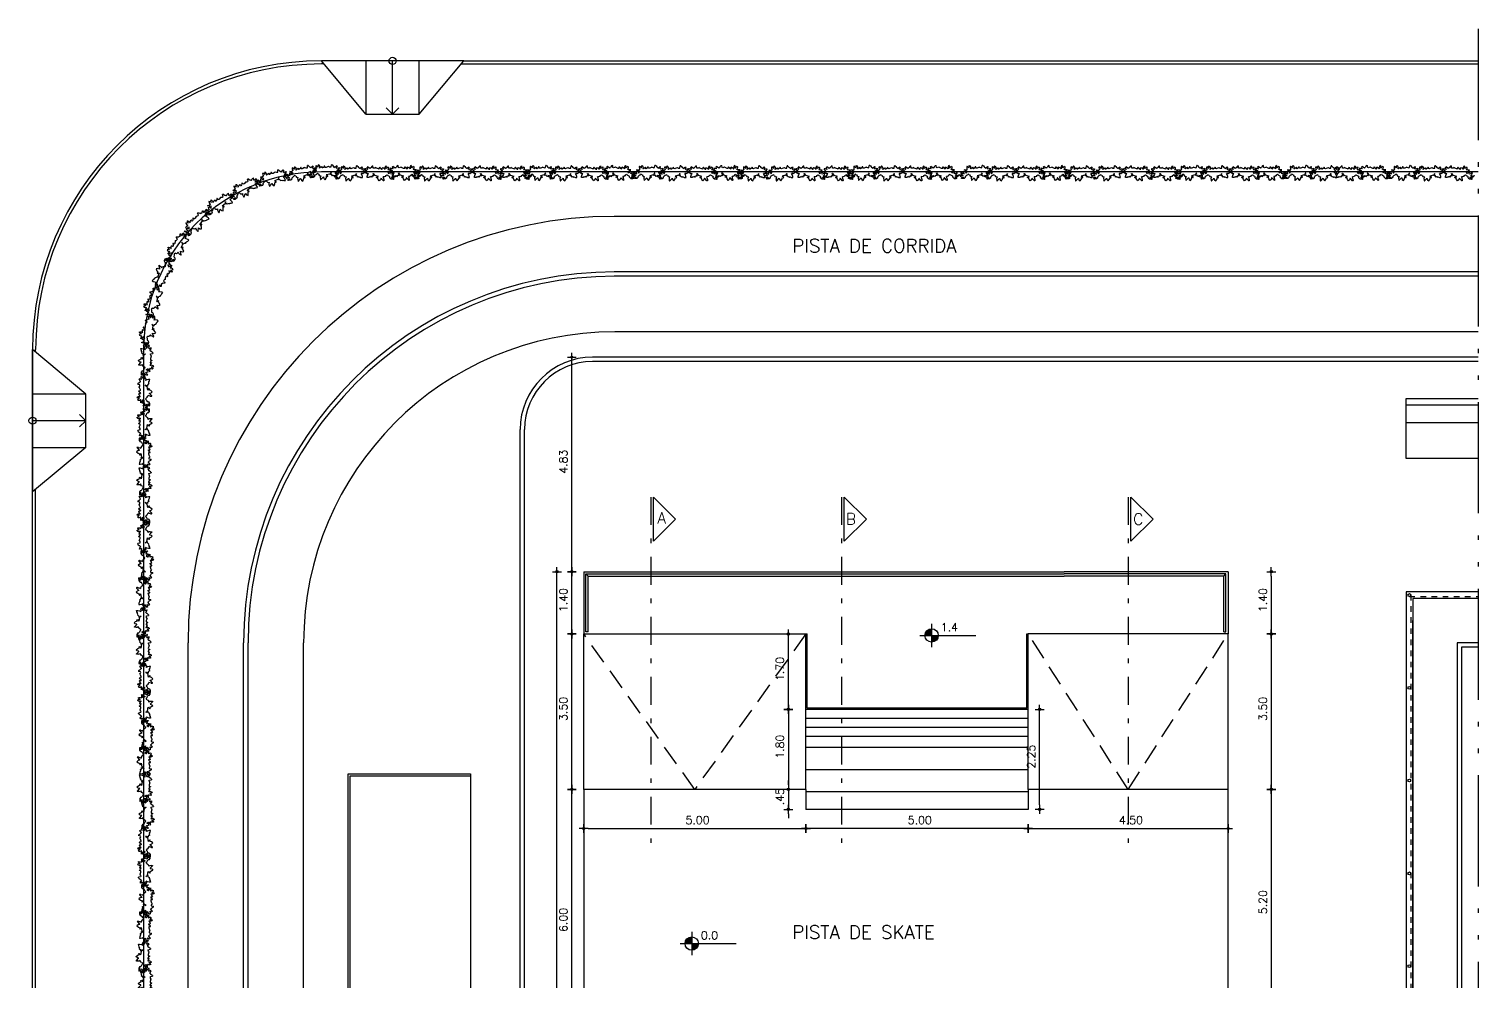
# Model space of a CAD drawing. Header units: millimetres. Extents: x 482 to 600, y -218 to -108.
# Drawn here: x 482.44 to 515.04, y -192.15 to -170.72 of the extents above; entities that cross this region are included whole.
import ezdxf

# ---------------------------------------------------------------- set-up
doc = ezdxf.new("R2010")
doc.units = ezdxf.units.MM
doc.header["$LTSCALE"] = 2.5
for name, pattern in [('ARQ-MEPJ_BAS-PJ1-GERAL-R06$0$TT4', [0.1, 0.05, -0.05]), ('DASHDOT2', [0.5, 0.25, -0.125, 0, -0.125]), ('HIDDEN', [0.375, 0.25, -0.125]), ('TPP2', [1.6, 1, -0.2, 0, -0.2, 0, -0.2])]:
    doc.linetypes.add(name, pattern=pattern)
for name, color, linetype in [('ARQ-CTA', 1, 'Continuous'), ('ARQ-MEPJ_BAS-PJ1-GERAL-R06$0$ARQ-ALA', 9, 'Continuous'), ('ARQ-MEPJ_BAS-PJ1-GERAL-R06$0$ARQ-ALV-VIS', 153, 'Continuous'), ('ARQ-MEPJ_BAS-PJ1-GERAL-R06$0$ARQ-COP', 9, 'Continuous'), ('ARQ-MEPJ_BAS-PJ1-GERAL-R06$0$ARQ-FUT-SOC', 8, 'Continuous'), ('ARQ-MEPJ_BAS-PJ1-GERAL-R06$0$ARQ-LIM', 2, 'Continuous'), ('ARQ-MEPJ_BAS-PJ1-GERAL-R06$0$ARQ-VEG', 104, 'Continuous'), ('ARQ-MEPJ_BAS-PJ1-GERAL-R06$0$ARQ-VIA', 9, 'Continuous'), ('ARQ-MEPJ_BAS-PJ1-GERAL-R07$0$ARQ-SALTO', 9, 'Continuous'), ('ARQ-TXT', 2, 'Continuous'), ('ARQ-TXT_100', 2, 'Continuous'), ('COTAS', 1, 'Continuous'), ('INDCORTE', 4, 'Continuous'), ('INDICAÇÃO', 1, 'Continuous'), ('MEIO-FIO', 9, 'Continuous'), ('NP', 9, 'Continuous'), ('TEXTO', 2, 'Continuous'), ('VISTA', 1, 'Continuous')]:
    doc.layers.add(name, color=color, linetype=linetype)
doc.styles.add('50-250', font='SIMPLEX.shx', dxfattribs={"height": 0.3})
doc.styles.add('COTA100', font='ROMANS.SHX')
doc.styles.add('ROMANS', font='romans', dxfattribs={"oblique": 15})
doc.dimstyles.new('COTA100$0', dxfattribs={"dimtxt": 0.18, "dimasz": 0.1, "dimexe": 0.05, "dimexo": 0.95, "dimgap": 0.1, "dimtad": 1, "dimzin": 4, "dimdsep": 46, "dimtxsty": 'COTA100', "dimblk": 'USERTICK', "dimblk1": 'USERTICK', "dimblk2": 'USERTICK', "dimsah": 1, "dimcen": -0.1, "dimdle": 0.05, "dimse1": 1, "dimse2": 1, "dimclrt": 2, "dimadec": 0, "dimazin": 0, "dimtfac": 1, "dimtdec": 4, "dimtix": 1, "dimtmove": 2, "dimatfit": 3, "dimldrblk": 'USERTICK', "dimfxl": 1, "dimtvp": 0.625, "dimtolj": 1, "dimtzin": 4, "dimarcsym": 0})

# ---------------------------------------------------------------- blocks, each defined once
blk = doc.blocks.new('A$C2B6315B6')
at = {"layer": 'INDICAÇÃO', "color": 1, "linetype": 'HIDDEN', "ltscale": 0.75}
for p, q in [((4.9, 12.25), (1.4, 14.5)), ((12.75, 14.5), (11.8, 12.535)), ((14.25, 14.5), (15.2, 12.535)), ((22.1, 12.25), (25.1, 14.5)), ((13.5, 13.63), (11.8, 12.535)), ((13.5, 13.63), (15.2, 12.535)), ((4.9, 12.25), (1.4, 10)), ((22.1, 12.25), (25.1, 10)), ((22.7, 8.25), (26.2, 10)), ((22.7, 8.25), (26.2, 6.5)), ((12.55, 7.4), (10.9, 6.9)), ((15.05, 7.4), (16.7, 6.9)), ((12.55, 6.4), (10.9, 6.9)), ((15.05, 6.4), (16.7, 6.9)), ((12.55, 6.4), (10.9, 5.8)), ((15.05, 6.4), (16.7, 5.8)), ((12.55, 5.2), (10.9, 5.8)), ((15.05, 5.2), (16.7, 5.8)), ((1.4, 5), (4.9, 2.5)), ((12.55, 4.7), (10.9, 2.6)), ((15.05, 4.7), (16.7, 2.6)), ((22.7, 1.75), (26.2, 3.5)), ((4.9, 2.5), (1.4, 0)), ((10.9, 2.6), (12.55, 0.5)), ((16.7, 2.6), (15.05, 0.5)), ((22.7, 1.75), (26.2, 0))]:
    blk.add_line(p, q, dxfattribs=at)
at = {"layer": 'INDICAÇÃO', "color": 1, "ltscale": 5}
for p, q in [((10.1, 14.5), (12.75, 14.5)), ((16.9, 14.5), (14.25, 14.5)), ((13.5, 13.63), (13.5, 10.57)), ((24.1, 12.75), (25.1, 12.75)), ((24.1, 12.75), (24.1, 11.75)), ((24.1, 11.75), (25.1, 11.75)), ((3.95, 5), (3.95, 10)), ((4.45, 5), (4.45, 10)), ((4.95, 5), (4.95, 10)), ((22.7, 10), (25.1, 10)), ((12.55, 7.4), (15.05, 7.4)), ((12.55, 7.4), (12.55, 6.4)), ((15.05, 7.4), (15.05, 6.4)), ((10.9, 6.4), (12.55, 6.4)), ((15.05, 6.4), (16.7, 6.4)), ((23.2, 6.5), (23.95, 6.5)), ((23.2, 3.5), (23.2, 6.5)), ((23.7, 3.5), (23.7, 6.5)), ((23.2, 3.5), (23.95, 3.5))]:
    blk.add_line(p, q, dxfattribs=at)
at = {"layer": 'VISTA', "color": 7, "ltscale": 5}
for p, q in [((0, 14.5), (0, 10.81)), ((0, 14.5), (1.4, 14.5)), ((1.4, 14.5), (1.4, 10)), ((14.25, 14.5), (12.75, 14.5)), ((12.75, 14.5), (13.5, 13.63)), ((13.5, 13.63), (14.25, 14.5)), ((27.6, 14.5), (25.1, 14.5)), ((25.1, 14.5), (25.1, 10)), ((27.6, 14.5), (27.6, 0)), ((0, 3.4), (0, 10.81)), ((3.1, 10), (1.4, 10)), ((3.1, 10), (3.1, 5)), ((25.1, 10), (26.2, 10)), ((26.2, 6.5), (26.2, 10)), ((24.35, 6.5), (26.2, 6.5)), ((24.35, 3.5), (24.35, 6.5)), ((1.4, 0), (1.4, 5)), ((3.1, 5), (1.4, 5)), ((10.9, 5.2), (10.9, 4.7)), ((10.9, 5.2), (16.7, 5.2)), ((16.7, 5.2), (16.7, 4.7)), ((10.9, 4.7), (16.7, 4.7)), ((0, 0), (0, 3.4)), ((24.35, 3.5), (26.2, 3.5)), ((26.2, 3.5), (26.2, 0)), ((10.9, 0.5), (16.7, 0.5)), ((10.9, 0.5), (10.9, 0)), ((16.7, 0.5), (16.7, 0)), ((0, 0), (1.4, 0)), ((26.2, 0), (27.6, 0)), ((10.9, 0), (16.7, 0))]:
    blk.add_line(p, q, dxfattribs=at)
at = {"layer": 'VISTA', "color": 2, "ltscale": 5}
for p, q in [((1.35, 14.45), (0.05, 14.45)), ((0.05, 14.45), (0.05, 10.81)), ((0.1, 14.4), (0.05, 14.45)), ((1.35, 14.4), (0.1, 14.4)), ((0.1, 14.4), (0.1, 10.81)), ((1.35, 14.4), (1.35, 14.45)), ((4.9, 14.5), (1.4, 14.5)), ((25.1, 14.5), (22.1, 14.5)), ((27.55, 14.45), (25.15, 14.45)), ((25.15, 14.4), (25.15, 14.45)), ((27.5, 14.4), (25.15, 14.4)), ((27.5, 14.4), (27.55, 14.45)), ((27.5, 0.1), (27.5, 14.4)), ((27.55, 14.45), (27.55, 0.05)), ((0.05, 3.4), (0.05, 10.81)), ((0.1, 3.4), (0.1, 10.81)), ((4.9, 10), (3.1, 10)), ((3.3, 5), (3.3, 10)), ((3.5, 5), (3.5, 10)), ((3.7, 5), (3.7, 10)), ((12.55, 6.4), (15.05, 6.4)), ((12.55, 6.4), (12.55, 5.2)), ((15.05, 6.4), (15.05, 5.2)), ((23.95, 6.5), (24.35, 6.5)), ((23.95, 3.5), (23.95, 6.5)), ((24.15, 3.5), (24.15, 6.5)), ((4.9, 5), (3.1, 5)), ((12.55, 4.7), (12.55, 0.5)), ((15.05, 4.7), (15.05, 0.5)), ((0.05, 0.05), (0.05, 3.4)), ((0.1, 0.1), (0.1, 3.4)), ((23.95, 3.5), (24.35, 3.5)), ((12.55, 2.613), (16.65, 2.613)), ((16.65, 2.587), (16.65, 2.613)), ((12.55, 2.587), (16.65, 2.587)), ((0.05, 0.05), (0.1, 0.1)), ((1.35, 0.05), (0.05, 0.05)), ((1.35, 0.1), (0.1, 0.1)), ((1.35, 0.1), (1.35, 0.05)), ((22.7, 0), (26.2, 0)), ((26.25, 0.1), (26.25, 0.05)), ((26.25, 0.1), (27.5, 0.1)), ((26.25, 0.05), (27.55, 0.05)), ((27.5, 0.1), (27.55, 0.05)), ((4.9, 0), (1.4, 0))]:
    blk.add_line(p, q, dxfattribs=at)
at = {"layer": 'VISTA', "color": 8, "ltscale": 5}
for p, q in [((10.1, 14.5), (4.9, 14.5)), ((4.9, 14.5), (4.9, 10)), ((13.5, 10.57), (10.1, 14.5)), ((13.5, 10.57), (16.9, 14.5)), ((22.1, 14.5), (16.9, 14.5)), ((22.1, 14.5), (22.1, 10)), ((24.1, 12.78), (25.13, 12.78)), ((24.1, 12.75), (24.1, 12.78)), ((25.13, 12.78), (25.13, 11.72)), ((24.1, 11.72), (24.1, 11.75)), ((24.1, 11.72), (25.13, 11.72)), ((1.4, 9.97), (1.4, 10)), ((3.07, 9.97), (1.4, 9.97)), ((3.07, 9.97), (3.07, 5.03)), ((4.9, 10), (5.35, 10)), ((5.35, 10), (5.35, 5)), ((22.1, 10), (22.7, 10)), ((22.7, 10), (22.7, 6.5)), ((10.9, 7.4), (10.9, 6.4)), ((10.9, 7.4), (12.55, 7.4)), ((10.9, 7.37), (12.55, 7.37)), ((12.55, 7.37), (15.05, 7.37)), ((15.05, 7.4), (16.7, 7.4)), ((15.05, 7.37), (16.7, 7.37)), ((16.7, 7.4), (16.7, 6.4)), ((10.9, 6.4), (10.9, 5.2)), ((10.9, 6.37), (12.55, 6.37)), ((12.55, 6.37), (15.05, 6.37)), ((15.05, 6.37), (16.7, 6.37)), ((16.7, 6.4), (16.7, 5.2)), ((22.1, 6.5), (22.1, 3.5)), ((22.1, 6.5), (23.2, 6.5)), ((24.38, 6.47), (26.2, 6.47)), ((24.38, 3.53), (24.38, 6.47)), ((26.2, 6.47), (26.2, 6.5)), ((3.07, 5.03), (1.4, 5.03)), ((1.4, 5), (1.4, 5.03)), ((4.9, 5), (4.9, 0)), ((4.9, 5), (5.35, 5)), ((10.93, 5.17), (10.93, 4.73)), ((10.93, 5.17), (16.67, 5.17)), ((16.67, 5.17), (16.67, 4.73)), ((10.9, 4.7), (10.9, 0.5)), ((10.93, 4.73), (16.67, 4.73)), ((16.7, 4.7), (16.7, 0.5)), ((22.1, 3.5), (23.2, 3.5)), ((22.7, 3.5), (22.7, 0)), ((24.38, 3.53), (26.2, 3.53)), ((26.2, 3.5), (26.2, 3.53)), ((10.9, 0.5), (10.9, 0.5)), ((10.93, 0.47), (16.67, 0.47)), ((10.93, 0.47), (10.93, 0)), ((16.67, 0.47), (16.67, 0)), ((16.7, 0.5), (16.7, 0.5)), ((4.9, 0), (10.9, 0)), ((16.7, 0), (22.7, 0))]:
    blk.add_line(p, q, dxfattribs=at)
blk = doc.blocks.new('USERTICK')
at = {"color": 0}
for p, q in [((-1, 0), (1, 0)), ((0, 1), (0, -1))]:
    blk.add_line(p, q, dxfattribs=at)
blk.add_circle((0, 0), 0.25, dxfattribs=at)
blk = doc.blocks.new('*D16')
at = {"layer": 'COTAS', "color": 0, "lineweight": -2}
blk.add_line((510.394, -183.035), (510.394, -184.235), dxfattribs=at)
at = {"layer": 'DEFPOINTS', "color": 0}
for p in [(510.036, -182.935), (510.036, -184.335), (510.394, -184.335)]:
    blk.add_point(p, dxfattribs=at)
at = {"layer": 'COTAS', "color": 0, "lineweight": -2, "xscale": 0.1, "yscale": 0.1, "zscale": 0.1}
for p, rotation in [((510.394, -182.935), 90), ((510.394, -184.335), 270)]:
    blk.add_blockref('USERTICK', p, dxfattribs=dict(at, rotation=rotation))
at = {"layer": 'COTAS', "color": 2, "insert": (510.204, -183.635), "char_height": 0.18, "attachment_point": 5, "rotation": 90, "style": 'COTA100'}
blk.add_mtext('\\A1; 1.40', dxfattribs=at)
blk = doc.blocks.new('*D17')
at = {"layer": 'COTAS', "color": 0, "lineweight": -2}
blk.add_line((510.394, -184.435), (510.394, -187.735), dxfattribs=at)
at = {"layer": 'DEFPOINTS', "color": 0}
for p in [(510.036, -184.335), (510.036, -187.835), (510.394, -187.835)]:
    blk.add_point(p, dxfattribs=at)
at = {"layer": 'COTAS', "color": 0, "lineweight": -2, "xscale": 0.1, "yscale": 0.1, "zscale": 0.1}
for p, rotation in [((510.394, -184.335), 90), ((510.394, -187.835), 270)]:
    blk.add_blockref('USERTICK', p, dxfattribs=dict(at, rotation=rotation))
at = {"layer": 'COTAS', "color": 2, "insert": (510.204, -186.085), "char_height": 0.18, "attachment_point": 5, "rotation": 90, "style": 'COTA100'}
blk.add_mtext('\\A1; 3.50', dxfattribs=at)
blk = doc.blocks.new('*D18')
at = {"layer": 'COTAS', "color": 0, "lineweight": -2}
blk.add_line((510.394, -187.935), (510.394, -192.935), dxfattribs=at)
at = {"layer": 'DEFPOINTS', "color": 0}
for p in [(510.036, -187.835), (510.036, -193.035), (510.394, -193.035)]:
    blk.add_point(p, dxfattribs=at)
at = {"layer": 'COTAS', "color": 0, "lineweight": -2, "xscale": 0.1, "yscale": 0.1, "zscale": 0.1}
for p, rotation in [((510.394, -187.835), 90), ((510.394, -193.035), 270)]:
    blk.add_blockref('USERTICK', p, dxfattribs=dict(at, rotation=rotation))
at = {"layer": 'COTAS', "color": 2, "insert": (510.204, -190.435), "char_height": 0.18, "attachment_point": 5, "rotation": 90, "style": 'COTA100'}
blk.add_mtext('\\A1; 5.20', dxfattribs=at)
blk = doc.blocks.new('*D28')
at = {"layer": 'COTAS', "color": 0, "lineweight": -2}
blk.add_line((494.657, -193.735), (494.657, -187.935), dxfattribs=at)
at = {"layer": 'DEFPOINTS', "color": 0}
for p in [(494.657, -187.835), (495.625, -187.835), (495.625, -193.835)]:
    blk.add_point(p, dxfattribs=at)
at = {"layer": 'COTAS', "color": 0, "lineweight": -2, "xscale": 0.1, "yscale": 0.1, "zscale": 0.1}
for p, rotation in [((494.657, -187.835), 90), ((494.657, -193.835), 270)]:
    blk.add_blockref('USERTICK', p, dxfattribs=dict(at, rotation=rotation))
at = {"layer": 'COTAS', "color": 2, "insert": (494.467, -190.835), "char_height": 0.18, "attachment_point": 5, "rotation": 90, "style": 'COTA100'}
blk.add_mtext('\\A1; 6.00', dxfattribs=at)
blk = doc.blocks.new('*D29')
at = {"layer": 'COTAS', "color": 0, "lineweight": -2}
blk.add_line((494.657, -187.735), (494.657, -184.435), dxfattribs=at)
at = {"layer": 'DEFPOINTS', "color": 0}
for p in [(494.657, -184.335), (495.625, -184.335), (495.625, -187.835)]:
    blk.add_point(p, dxfattribs=at)
at = {"layer": 'COTAS', "color": 0, "lineweight": -2, "xscale": 0.1, "yscale": 0.1, "zscale": 0.1}
for p, rotation in [((494.657, -184.335), 90), ((494.657, -187.835), 270)]:
    blk.add_blockref('USERTICK', p, dxfattribs=dict(at, rotation=rotation))
at = {"layer": 'COTAS', "color": 2, "insert": (494.467, -186.085), "char_height": 0.18, "attachment_point": 5, "rotation": 90, "style": 'COTA100'}
blk.add_mtext('\\A1; 3.50', dxfattribs=at)
blk = doc.blocks.new('*D30')
at = {"layer": 'COTAS', "color": 0, "lineweight": -2}
blk.add_line((494.657, -184.235), (494.657, -183.035), dxfattribs=at)
at = {"layer": 'DEFPOINTS', "color": 0}
for p in [(494.657, -182.935), (495.625, -182.935), (495.625, -184.335)]:
    blk.add_point(p, dxfattribs=at)
at = {"layer": 'COTAS', "color": 0, "lineweight": -2, "xscale": 0.1, "yscale": 0.1, "zscale": 0.1}
for p, rotation in [((494.657, -182.935), 90), ((494.657, -184.335), 270)]:
    blk.add_blockref('USERTICK', p, dxfattribs=dict(at, rotation=rotation))
at = {"layer": 'COTAS', "color": 2, "insert": (494.467, -183.635), "char_height": 0.18, "attachment_point": 5, "rotation": 90, "style": 'COTA100'}
blk.add_mtext('\\A1; 1.40', dxfattribs=at)
blk = doc.blocks.new('*D31')
at = {"layer": 'COTAS', "color": 0, "lineweight": -2}
blk.add_line((499.529, -185.935), (499.529, -184.435), dxfattribs=at)
at = {"layer": 'DEFPOINTS', "color": 0}
for p in [(499.039, -184.335), (499.529, -184.335), (499.039, -186.035)]:
    blk.add_point(p, dxfattribs=at)
at = {"layer": 'COTAS', "color": 0, "lineweight": -2, "xscale": 0.1, "yscale": 0.1, "zscale": 0.1}
for p, rotation in [((499.529, -184.335), 90), ((499.529, -186.035), 270)]:
    blk.add_blockref('USERTICK', p, dxfattribs=dict(at, rotation=rotation))
at = {"layer": 'COTAS', "color": 2, "insert": (499.339, -185.185), "char_height": 0.18, "attachment_point": 5, "rotation": 90, "style": 'COTA100'}
blk.add_mtext('\\A1; 1.70', dxfattribs=at)
blk = doc.blocks.new('*D32')
at = {"layer": 'COTAS', "color": 0, "lineweight": -2}
blk.add_line((499.529, -186.135), (499.529, -187.735), dxfattribs=at)
at = {"layer": 'DEFPOINTS', "color": 0}
for p in [(499.924, -186.035), (499.529, -187.835), (499.924, -187.835)]:
    blk.add_point(p, dxfattribs=at)
at = {"layer": 'COTAS', "color": 0, "lineweight": -2, "xscale": 0.1, "yscale": 0.1, "zscale": 0.1}
for p, rotation in [((499.529, -186.035), 90), ((499.529, -187.835), 270)]:
    blk.add_blockref('USERTICK', p, dxfattribs=dict(at, rotation=rotation))
at = {"layer": 'COTAS', "color": 2, "insert": (499.339, -186.935), "char_height": 0.18, "attachment_point": 5, "rotation": 90, "style": 'COTA100'}
blk.add_mtext('\\A1; 1.80', dxfattribs=at)
blk = doc.blocks.new('*D33')
at = {"layer": 'COTAS', "color": 0, "lineweight": -2}
for p, q in [((499.529, -187.735), (499.529, -187.635)), ((499.529, -187.835), (499.529, -188.285)), ((499.529, -188.385), (499.529, -188.485))]:
    blk.add_line(p, q, dxfattribs=at)
at = {"layer": 'DEFPOINTS', "color": 0}
for p in [(499.924, -187.835), (499.529, -188.285), (499.924, -188.285)]:
    blk.add_point(p, dxfattribs=at)
at = {"layer": 'COTAS', "color": 0, "lineweight": -2, "xscale": 0.1, "yscale": 0.1, "zscale": 0.1}
for p, rotation in [((499.529, -187.835), 270), ((499.529, -188.285), 90)]:
    blk.add_blockref('USERTICK', p, dxfattribs=dict(at, rotation=rotation))
at = {"layer": 'COTAS', "color": 2, "insert": (499.339, -188.06), "char_height": 0.18, "attachment_point": 5, "rotation": 90, "style": 'COTA100'}
blk.add_mtext('\\A1; .45', dxfattribs=at)
blk = doc.blocks.new('*D34')
at = {"layer": 'COTAS', "color": 0, "lineweight": -2}
blk.add_line((504.824, -188.716), (500.024, -188.716), dxfattribs=at)
at = {"layer": 'DEFPOINTS', "color": 0}
for p in [(499.924, -188.285), (504.924, -188.285), (499.924, -188.716)]:
    blk.add_point(p, dxfattribs=at)
at = {"layer": 'COTAS', "color": 0, "lineweight": -2, "xscale": 0.1, "yscale": 0.1, "zscale": 0.1, "rotation": 180}
blk.add_blockref('USERTICK', (499.924, -188.716), dxfattribs=at)
at = {"layer": 'COTAS', "color": 0, "lineweight": -2, "xscale": 0.1, "yscale": 0.1, "zscale": 0.1}
blk.add_blockref('USERTICK', (504.924, -188.716), dxfattribs=at)
at = {"layer": 'COTAS', "color": 2, "insert": (502.424, -188.526), "char_height": 0.18, "attachment_point": 5, "style": 'COTA100'}
blk.add_mtext('\\A1; 5.00', dxfattribs=at)
blk = doc.blocks.new('*D35')
at = {"layer": 'COTAS', "color": 0, "lineweight": -2}
blk.add_line((505.182, -188.185), (505.182, -186.135), dxfattribs=at)
at = {"layer": 'DEFPOINTS', "color": 0}
for p in [(504.218, -186.035), (505.182, -186.035), (504.218, -188.285)]:
    blk.add_point(p, dxfattribs=at)
at = {"layer": 'COTAS', "color": 0, "lineweight": -2, "xscale": 0.1, "yscale": 0.1, "zscale": 0.1}
for p, rotation in [((505.182, -186.035), 90), ((505.182, -188.285), 270)]:
    blk.add_blockref('USERTICK', p, dxfattribs=dict(at, rotation=rotation))
at = {"layer": 'COTAS', "color": 2, "insert": (504.992, -187.16), "char_height": 0.18, "attachment_point": 5, "rotation": 90, "style": 'COTA100'}
blk.add_mtext('\\A1; 2.25', dxfattribs=at)
blk = doc.blocks.new('Cota de Nível')
at = {"layer": 'NP'}
h = blk.add_hatch(color=250, dxfattribs=at)
h.paths.add_polyline_path([(68.101, 150.185, 0.414214), (68.351, 150.435), (68.101, 150.435)])
h.paths.add_polyline_path([(67.851, 150.435), (68.101, 150.435), (68.101, 150.685, 0.414214)])
for p, q in [((68.101, 150.873), (68.101, 149.998)), ((67.663, 150.435), (69.764, 150.435))]:
    blk.add_line(p, q, dxfattribs=at)
blk.add_circle((68.101, 150.435), 0.25, dxfattribs=at)
blk = doc.blocks.new('*D60')
at = {"layer": 'COTAS', "color": 0, "lineweight": -2}
blk.add_line((495.024, -188.716), (499.824, -188.716), dxfattribs=at)
at = {"layer": 'DEFPOINTS', "color": 0}
for p in [(499.924, -188.716), (494.924, -190.329), (499.924, -190.329)]:
    blk.add_point(p, dxfattribs=at)
at = {"layer": 'COTAS', "color": 0, "lineweight": -2, "xscale": 0.1, "yscale": 0.1, "zscale": 0.1, "rotation": 180}
blk.add_blockref('USERTICK', (494.924, -188.716), dxfattribs=at)
at = {"layer": 'COTAS', "color": 0, "lineweight": -2, "xscale": 0.1, "yscale": 0.1, "zscale": 0.1}
blk.add_blockref('USERTICK', (499.924, -188.716), dxfattribs=at)
at = {"layer": 'COTAS', "color": 2, "insert": (497.424, -188.526), "char_height": 0.18, "attachment_point": 5, "style": 'COTA100'}
blk.add_mtext('\\A1; 5.00', dxfattribs=at)
blk = doc.blocks.new('*D61')
at = {"layer": 'COTAS', "color": 0, "lineweight": -2}
blk.add_line((505.024, -188.716), (509.324, -188.716), dxfattribs=at)
at = {"layer": 'DEFPOINTS', "color": 0}
for p in [(509.424, -188.716), (504.924, -190.329), (509.424, -190.329)]:
    blk.add_point(p, dxfattribs=at)
at = {"layer": 'COTAS', "color": 0, "lineweight": -2, "xscale": 0.1, "yscale": 0.1, "zscale": 0.1, "rotation": 180}
blk.add_blockref('USERTICK', (504.924, -188.716), dxfattribs=at)
at = {"layer": 'COTAS', "color": 0, "lineweight": -2, "xscale": 0.1, "yscale": 0.1, "zscale": 0.1}
blk.add_blockref('USERTICK', (509.424, -188.716), dxfattribs=at)
at = {"layer": 'COTAS', "color": 2, "insert": (507.174, -188.526), "char_height": 0.18, "attachment_point": 5, "style": 'COTA100'}
blk.add_mtext('\\A1; 4.50', dxfattribs=at)
blk = doc.blocks.new('ARQ-MEPJ_BAS-PJ1-GERAL-R06$0$W-CERCAVIVA')
at = {"layer": 'ARQ-MEPJ_BAS-PJ1-GERAL-R06$0$ARQ-VEG'}
for p, q in [((-0.33, 0.082), (-0.355, 0.054)), ((-0.274, 0.072), (-0.355, 0.054)), ((-0.331, 0.081), (-0.298, 0.098)), ((-0.313, -0.015), (-0.282, 0.013)), ((-0.308, 0.011), (-0.313, -0.015)), ((-0.287, 0.135), (-0.31, 0.124)), ((-0.309, 0.125), (-0.261, 0.112)), ((-0.296, 0.037), (-0.308, 0.011)), ((-0.298, 0.098), (-0.254, 0.1)), ((-0.271, 0.066), (-0.296, 0.037)), ((-0.243, 0.13), (-0.287, 0.135)), ((-0.282, 0.013), (-0.245, 0.027)), ((-0.271, 0.066), (-0.274, 0.072)), ((-0.261, 0.112), (-0.254, 0.1)), ((-0.245, 0.027), (-0.249, 0.003)), ((-0.249, 0.003), (-0.247, -0.023)), ((-0.211, 0.105), (-0.243, 0.13)), ((-0.232, -0.038), (-0.198, 0.014)), ((-0.211, 0.105), (-0.212, 0.086)), ((-0.2, 0.072), (-0.212, 0.087)), ((-0.173, 0.057), (-0.2, 0.072)), ((-0.198, 0.014), (-0.179, -0.019)), ((-0.161, 0.047), (-0.173, 0.057)), ((-0.151, 0.037), (-0.161, 0.047)), ((-0.123, 0.054), (-0.151, 0.037)), ((-0.123, 0.054), (-0.11, 0.074)), ((-0.11, 0.074), (-0.085, 0.087)), ((-0.085, 0.087), (-0.067, 0.088)), ((-0.082, 0.153), (-0.081, 0.167)), ((-0.079, 0.14), (-0.082, 0.153)), ((-0.081, 0.167), (-0.079, 0.175)), ((-0.079, 0.175), (-0.07, 0.173)), ((-0.079, 0.14), (-0.078, 0.114)), ((-0.078, 0.114), (-0.067, 0.088)), ((-0.07, 0.173), (-0.02, 0.119)), ((-0.02, 0.119), (-0.016, 0.116)), ((-0.016, 0.116), (-0.003, 0.153)), ((-0.003, 0.153), (0.023, 0.177)), ((0.023, 0.177), (0.045, 0.141)), ((0.045, 0.141), (0.054, 0.121)), ((0.088, 0.098), (0.05, 0.07)), ((0.13, 0.049), (0.05, 0.07)), ((0.054, 0.121), (0.058, 0.099)), ((0.058, 0.099), (0.083, 0.107)), ((0.083, 0.107), (0.088, 0.098)), ((0.158, 0.008), (0.13, 0.049)), ((0.172, 0.058), (0.142, 0.063)), ((0.142, 0.063), (0.161, 0.009)), ((0.158, 0.008), (0.161, 0.009)), ((0.174, 0.068), (0.172, 0.058)), ((0.193, 0.091), (0.174, 0.068)), ((0.205, 0.077), (0.193, 0.091)), ((0.205, 0.077), (0.228, 0.089)), ((0.228, 0.089), (0.237, 0.087)), ((0.237, 0.087), (0.262, 0.097)), ((0.262, 0.097), (0.295, 0.1)), ((0.28, 0.035), (0.265, 0.008)), ((0.301, 0.009), (0.265, 0.008)), ((0.293, 0.076), (0.28, 0.035)), ((0.295, 0.1), (0.293, 0.076)), ((0.301, 0.009), (0.329, -0.003)), ((-0.247, -0.023), (-0.234, -0.038)), ((-0.175, -0.023), (-0.247, -0.065)), ((-0.247, -0.065), (-0.175, -0.071)), ((-0.187, -0.123), (-0.184, -0.095)), ((-0.18, -0.142), (-0.187, -0.123)), ((-0.184, -0.095), (-0.173, -0.074)), ((-0.142, -0.108), (-0.18, -0.142)), ((-0.179, -0.019), (-0.175, -0.023)), ((-0.175, -0.071), (-0.173, -0.074)), ((-0.138, -0.104), (-0.142, -0.108)), ((-0.138, -0.104), (-0.134, -0.118)), ((-0.134, -0.134), (-0.136, -0.145)), ((-0.128, -0.162), (-0.136, -0.145)), ((-0.134, -0.118), (-0.134, -0.134)), ((-0.128, -0.162), (-0.114, -0.15)), ((-0.114, -0.15), (-0.104, -0.127)), ((-0.105, -0.094), (-0.103, -0.085)), ((-0.102, -0.108), (-0.105, -0.094)), ((-0.104, -0.127), (-0.102, -0.108)), ((-0.102, -0.083), (-0.103, -0.085)), ((-0.102, -0.083), (-0.093, -0.094)), ((-0.093, -0.094), (-0.071, -0.11)), ((-0.071, -0.11), (-0.046, -0.12)), ((-0.048, -0.12), (-0.046, -0.12)), ((-0.042, -0.114), (-0.046, -0.12)), ((-0.035, -0.088), (-0.045, -0.09)), ((-0.045, -0.09), (-0.044, -0.103)), ((-0.044, -0.103), (-0.042, -0.114)), ((-0.013, -0.101), (-0.035, -0.088)), ((-0.004, -0.11), (-0.013, -0.101)), ((0.003, -0.126), (-0.004, -0.11)), ((0.01, -0.13), (0.003, -0.126)), ((0.016, -0.127), (0.01, -0.13)), ((0.018, -0.101), (0.016, -0.127)), ((0.04, -0.098), (0.018, -0.101)), ((0.051, -0.1), (0.04, -0.098)), ((0.096, -0.12), (0.051, -0.1)), ((0.096, -0.12), (0.101, -0.124)), ((0.101, -0.124), (0.124, -0.113)), ((0.124, -0.113), (0.143, -0.109)), ((0.143, -0.109), (0.157, -0.111)), ((0.157, -0.111), (0.164, -0.161)), ((0.177, -0.162), (0.164, -0.161)), ((0.177, -0.162), (0.19, -0.149)), ((0.19, -0.149), (0.207, -0.128)), ((0.207, -0.128), (0.212, -0.115)), ((0.222, -0.118), (0.212, -0.115)), ((0.234, -0.1), (0.222, -0.118)), ((0.234, -0.1), (0.284, -0.139)), ((0.281, -0.085), (0.284, -0.083)), ((0.281, -0.085), (0.293, -0.126)), ((0.284, -0.083), (0.322, -0.093)), ((0.284, -0.139), (0.293, -0.126)), ((0.294, -0.025), (0.288, -0.031)), ((0.288, -0.031), (0.305, -0.043)), ((0.302, -0.025), (0.294, -0.025)), ((0.353, -0.033), (0.302, -0.025)), ((0.305, -0.043), (0.332, -0.063)), ((0.322, -0.093), (0.344, -0.097)), ((0.329, -0.003), (0.348, -0.023)), ((0.332, -0.063), (0.344, -0.079)), ((0.344, -0.097), (0.344, -0.079)), ((0.348, -0.023), (0.353, -0.033))]:
    blk.add_line(p, q, dxfattribs=at)
for centre, start, end in [((-0.211, 0.105), 357.9686, 52.6976), ((0.13, 0.049), 35.0083, 74.8113)]:
    blk.add_arc(centre, 0.000000307, start, end, dxfattribs=at)
blk = doc.blocks.new('A$C70E94E78')
at = {"layer": 'TEXTO', "color": 1, "linetype": 'Continuous', "ltscale": 3}
for q in [(1.459, 1.138), (1.6, 0.08), (1.741, 1.138)]:
    blk.add_line((1.6, 1.28), q, dxfattribs=at)
blk.add_circle((1.6, 0.08), 0.0798, dxfattribs=at)
at = {"layer": 'VISTA', "linetype": 'Continuous', "ltscale": 3}
blk.add_line((0, 0.08), (3.2, 0.08), dxfattribs=at)
for points in [[(1, 1.28), (0, 0.08)], [(2.2, 0.08), (2.2, 1.28), (1, 1.28), (1, 0.08)], [(2.2, 1.28), (3.2, 0.08)]]:
    blk.add_lwpolyline(points, dxfattribs=at)
blk = doc.blocks.new('*D63')
at = {"layer": 'COTAS', "color": 0, "lineweight": -2}
blk.add_line((494.657, -182.835), (494.657, -178.205), dxfattribs=at)
at = {"layer": 'DEFPOINTS', "color": 0}
for p in [(494.657, -178.105), (495.825, -178.105), (495.625, -182.935)]:
    blk.add_point(p, dxfattribs=at)
at = {"layer": 'COTAS', "color": 0, "lineweight": -2, "xscale": 0.1, "yscale": 0.1, "zscale": 0.1}
for p, rotation in [((494.657, -178.105), 90), ((494.657, -182.935), 270)]:
    blk.add_blockref('USERTICK', p, dxfattribs=dict(at, rotation=rotation))
at = {"layer": 'COTAS', "color": 2, "insert": (494.467, -180.52), "char_height": 0.18, "attachment_point": 5, "rotation": 90, "style": 'COTA100'}
blk.add_mtext('\\A1; 4.83', dxfattribs=at)
blk = doc.blocks.new('*D65')
at = {"layer": 'COTAS', "color": 0, "lineweight": -2}
blk.add_line((494.323, -210.435), (494.323, -183.035), dxfattribs=at)
at = {"layer": 'DEFPOINTS', "color": 0}
for p in [(494.323, -182.935), (494.924, -182.935), (494.924, -210.535)]:
    blk.add_point(p, dxfattribs=at)
at = {"layer": 'COTAS', "color": 0, "lineweight": -2, "xscale": 0.1, "yscale": 0.1, "zscale": 0.1}
for p, rotation in [((494.323, -182.935), 90), ((494.323, -210.535), 270)]:
    blk.add_blockref('USERTICK', p, dxfattribs=dict(at, rotation=rotation))
at = {"layer": 'COTAS', "color": 2, "insert": (494.133, -196.735), "char_height": 0.18, "attachment_point": 5, "rotation": 90, "style": 'COTA100'}
blk.add_mtext('\\A1; 27.60', dxfattribs=at)

msp = doc.modelspace()

# ---------------------------------------------------------------- linework, layer by layer
at = {"color": 2, "linetype": 'DASHDOT2'}
for p, q in [((496.432, -181.253), (496.432, -189.253)), ((500.724, -181.253), (500.724, -189.253)), ((507.174, -181.253), (507.174, -189.253))]:
    msp.add_line(p, q, dxfattribs=at)
at = {"color": 2}
for p, q in [((496.495, -182.246), (496.495, -181.253)), ((496.495, -181.253), (496.991, -181.749)), ((500.787, -182.246), (500.787, -181.253)), ((500.787, -181.253), (501.283, -181.749)), ((507.237, -182.246), (507.237, -181.253)), ((507.237, -181.253), (507.733, -181.749)), ((496.495, -182.246), (496.991, -181.749)), ((500.787, -182.246), (501.283, -181.749)), ((507.237, -182.246), (507.733, -181.749))]:
    msp.add_line(p, q, dxfattribs=at)
at = {"layer": 'ARQ-MEPJ_BAS-PJ1-GERAL-R06$0$ARQ-ALA', "color": 2, "linetype": 'ARQ-MEPJ_BAS-PJ1-GERAL-R06$0$TT4'}
for p, q in [((513.499, -183.491), (515.044, -183.491)), ((513.531, -183.46), (513.531, -210.61))]:
    msp.add_line(p, q, dxfattribs=at)
at = {"layer": 'ARQ-MEPJ_BAS-PJ1-GERAL-R06$0$ARQ-ALA', "color": 3}
for centre in [(513.499, -183.46), (513.499, -183.46), (513.499, -185.548), (513.499, -187.637), (513.499, -189.725), (513.499, -191.814)]:
    msp.add_circle(centre, 0.0312, dxfattribs=at)
at = {"layer": 'ARQ-MEPJ_BAS-PJ1-GERAL-R06$0$ARQ-ALV-VIS'}
for p, q in [((515.044, -183.385), (513.424, -183.385)), ((513.424, -183.385), (513.424, -210.685)), ((515.044, -183.535), (513.574, -183.535)), ((513.574, -183.535), (513.574, -210.535)), ((513.574, -210.035), (513.574, -184.035))]:
    msp.add_line(p, q, dxfattribs=at)
at = {"layer": 'ARQ-MEPJ_BAS-PJ1-GERAL-R06$0$ARQ-COP'}
for p, q in [((515.044, -174.935), (495.609, -174.935)), ((515.044, -176.185), (495.609, -176.185)), ((515.044, -176.285), (495.609, -176.285)), ((515.044, -177.535), (495.624, -177.535)), ((486.024, -216.592), (486.024, -184.535)), ((487.274, -216.592), (487.274, -184.535)), ((487.374, -216.592), (487.374, -184.535)), ((488.624, -216.592), (488.624, -184.535))]:
    msp.add_line(p, q, dxfattribs=at)
for radius in [9.6, 8.35, 8.25, 7]:
    msp.add_arc((495.624, -184.535), radius, 90, 180, dxfattribs=at)
at = {"layer": 'ARQ-MEPJ_BAS-PJ1-GERAL-R06$0$ARQ-FUT-SOC'}
for points in [[(515.044, -184.535), (514.574, -184.535), (514.574, -209.535), (515.044, -209.535)], [(515.044, -184.635), (514.674, -184.635), (514.674, -209.435), (515.044, -209.435)]]:
    msp.add_lwpolyline(points, dxfattribs=at)
at = {"layer": 'ARQ-MEPJ_BAS-PJ1-GERAL-R06$0$ARQ-LIM'}
msp.add_lwpolyline([(515.044, -173.935), (489.024, -173.935, 0.414214), (485.024, -177.935), (485.024, -216.592)], format="xyb", dxfattribs=at)
msp.add_lwpolyline([(489.624, -187.483), (492.374, -187.483), (492.374, -195.433), (489.624, -195.433)], close=True, dxfattribs=at)
at = {"layer": 'ARQ-MEPJ_BAS-PJ1-GERAL-R06$0$ARQ-VEG'}
for p, q in [((489.995, -173.928), (490.046, -173.937)), ((490, -173.938), (489.995, -173.928)), ((490.019, -173.958), (490, -173.938)), ((490.004, -173.865), (490.004, -173.882)), ((490.026, -173.868), (490.004, -173.865)), ((490.015, -173.898), (490.004, -173.882)), ((490.043, -173.918), (490.015, -173.898)), ((490.047, -173.97), (490.019, -173.958)), ((490.064, -173.878), (490.026, -173.868)), ((490.06, -173.93), (490.043, -173.918)), ((490.046, -173.937), (490.053, -173.936)), ((490.047, -173.97), (490.083, -173.969)), ((490.052, -174.061), (490.055, -174.037)), ((490.086, -174.059), (490.052, -174.061)), ((490.053, -173.936), (490.06, -173.93)), ((490.063, -173.822), (490.055, -173.835)), ((490.067, -173.876), (490.055, -173.835)), ((490.055, -174.037), (490.068, -173.997)), ((490.114, -173.861), (490.063, -173.822)), ((490.067, -173.876), (490.064, -173.878)), ((490.068, -173.997), (490.083, -173.969)), ((490.11, -174.048), (490.086, -174.059)), ((490.12, -174.05), (490.11, -174.048)), ((490.114, -173.861), (490.126, -173.844)), ((490.143, -174.039), (490.12, -174.05)), ((490.126, -173.844), (490.136, -173.846)), ((490.141, -173.833), (490.136, -173.846)), ((490.158, -173.812), (490.141, -173.833)), ((490.143, -174.039), (490.155, -174.052)), ((490.155, -174.052), (490.174, -174.029)), ((490.171, -173.8), (490.158, -173.812)), ((490.171, -173.8), (490.183, -173.8)), ((490.174, -174.029), (490.176, -174.019)), ((490.176, -174.019), (490.205, -174.025)), ((490.19, -173.851), (490.183, -173.8)), ((490.205, -174.025), (490.187, -173.97)), ((490.189, -173.97), (490.187, -173.97)), ((490.189, -173.97), (490.218, -174.01)), ((490.204, -173.852), (490.19, -173.851)), ((490.224, -173.849), (490.204, -173.852)), ((490.218, -174.01), (490.297, -174.031)), ((490.247, -173.838), (490.224, -173.849)), ((490.251, -173.841), (490.247, -173.838)), ((490.251, -173.841), (490.297, -173.861)), ((490.26, -174.059), (490.297, -174.031)), ((490.265, -174.068), (490.26, -174.059)), ((490.29, -174.06), (490.265, -174.068)), ((490.294, -174.082), (490.29, -174.06)), ((490.297, -173.861), (490.308, -173.863)), ((490.308, -173.863), (490.33, -173.86)), ((490.33, -173.86), (490.332, -173.835)), ((490.332, -173.835), (490.338, -173.831)), ((490.338, -173.831), (490.344, -173.835)), ((490.344, -173.835), (490.352, -173.851)), ((490.364, -174.077), (490.351, -174.114)), ((490.352, -173.851), (490.36, -173.86)), ((490.368, -174.081), (490.364, -174.077)), ((490.417, -174.134), (490.368, -174.081)), ((490.432, -174.048), (490.415, -174.05)), ((490.425, -174.075), (490.415, -174.05)), ((490.426, -174.101), (490.425, -174.075)), ((490.458, -174.035), (490.432, -174.048)), ((490.452, -173.834), (490.45, -173.854)), ((490.462, -173.811), (490.452, -173.834)), ((490.471, -174.015), (490.458, -174.035)), ((490.521, -174.018), (490.547, -174.033)), ((490.547, -174.033), (490.56, -174.048)), ((490.559, -174.066), (490.56, -174.047)), ((490.325, -174.138), (490.302, -174.103)), ((490.351, -174.114), (490.325, -174.138)), ((490.427, -174.137), (490.417, -174.134)), ((490.426, -174.101), (490.43, -174.114)), ((490.429, -174.129), (490.427, -174.137)), ((490.43, -174.114), (490.429, -174.129))]:
    msp.add_line(p, q, dxfattribs=at)
for centre, start, end in [((490.218, -174.01), 215.0083, 254.8113), ((490.559, -174.066), 177.9686, 232.6976)]:
    msp.add_arc(centre, 0.000000307, start, end, dxfattribs=at)
at = {"layer": 'ARQ-MEPJ_BAS-PJ1-GERAL-R06$0$ARQ-VIA'}
for p, q in [((492.224, -171.435), (515.044, -171.435)), ((489.083, -171.505), (489.024, -171.505)), ((492.166, -171.505), (515.044, -171.505)), ((482.524, -216.592), (482.524, -177.935)), ((482.594, -177.993), (482.594, -177.935)), ((482.594, -216.592), (482.594, -181.077))]:
    msp.add_line(p, q, dxfattribs=at)
for radius in [6.5, 6.43]:
    msp.add_arc((489.024, -177.935), radius, 90, 180, dxfattribs=at)
at = {"layer": 'ARQ-MEPJ_BAS-PJ1-GERAL-R07$0$ARQ-SALTO'}
msp.add_lwpolyline([(489.674, -187.533), (492.374, -187.533), (492.374, -195.433), (489.674, -195.433)], close=True, dxfattribs=at)
at = {"layer": 'INDCORTE', "linetype": 'TPP2'}
msp.add_lwpolyline([(515.044, -170.717), (515.044, -218.041)], dxfattribs=at)
at = {"layer": 'MEIO-FIO'}
for p, q in [((515.044, -178.105), (495.124, -178.105)), ((515.044, -178.205), (495.124, -178.205)), ((493.494, -216.592), (493.494, -179.735)), ((493.594, -216.592), (493.594, -179.735))]:
    msp.add_line(p, q, dxfattribs=at)
for radius in [1.63, 1.53]:
    msp.add_arc((495.124, -179.735), radius, 90, 180, dxfattribs=at)
at = {"layer": 'VISTA', "color": 3}
for p, q in [((513.424, -179.185), (513.424, -179.035)), ((513.424, -179.035), (515.044, -179.035)), ((515.044, -179.185), (513.424, -179.185))]:
    msp.add_line(p, q, dxfattribs=at)
at = {"layer": 'VISTA'}
for p, q in [((513.424, -180.385), (513.424, -179.185)), ((515.044, -179.585), (513.424, -179.585)), ((515.044, -180.385), (513.424, -180.385))]:
    msp.add_line(p, q, dxfattribs=at)

# ---------------------------------------------------------------- block references
at = {"ltscale": 2}
for p, rotation in [((492.224, -171.355), 180), ((482.444, -177.935), 270)]:
    msp.add_blockref('A$C70E94E78', p, dxfattribs=dict(at, rotation=rotation))
at = {"layer": 'ARQ-CTA', "xscale": 0.5999999999999943, "zscale": 0.6}
for p, yscale in [((461.891, -274.63), 0.5999999999999943), ((456.493, -281.566), 0.6000000000000014)]:
    msp.add_blockref('Cota de Nível', p, dxfattribs=dict(at, yscale=yscale))
at = {"layer": 'ARQ-MEPJ_BAS-PJ1-GERAL-R06$0$ARQ-VEG', "xscale": -1}
for p, rotation in [((487.279, -174.312), 204.1798195423263), ((487.906, -174.075), 189.3915112325996), ((488.562, -173.966), 185.7549156275425), ((489.083, -173.933), 180), ((489.652, -173.961), 180), ((491.423, -173.961), 180), ((492.058, -173.961), 180), ((493.906, -173.95), 180), ((494.475, -173.961), 180), ((496.362, -173.95), 180), ((496.931, -173.961), 180), ((498.703, -173.961), 180), ((499.337, -173.961), 180), ((501.185, -173.95), 180), ((501.754, -173.961), 180), ((503.728, -173.95), 180), ((504.297, -173.961), 180), ((506.069, -173.961), 180), ((506.704, -173.961), 180), ((508.551, -173.95), 180), ((509.12, -173.961), 180), ((511.007, -173.95), 180), ((511.576, -173.961), 180), ((513.343, -173.95), 180), ((513.912, -173.961), 180), ((486.716, -174.659), 204.1798195423263), ((486.202, -175.089), 216.8037601346475), ((485.775, -175.636), 230.9834293369651), ((485.466, -176.201), 55.70866784813236), ((485.23, -176.869), 243.0191683879542), ((485.128, -177.501), 243.0191683879542), ((485.04, -178.893), 266.0507019512557), ((485.043, -180.229), 86.05070195126225), ((485.04, -181.537), 266.0507019512557), ((485.081, -182.778), 86.05070195126225), ((485.034, -183.385), 86.05070195126225), ((485.056, -185.353), 266.0507019512557), ((485.097, -186.594), 86.05070195126225), ((485.05, -187.201), 86.05070195126225), ((485.056, -189.05), 266.0507019512557), ((485.097, -190.291), 86.05070195126225), ((485.05, -190.898), 86.05070195126225)]:
    msp.add_blockref('ARQ-MEPJ_BAS-PJ1-GERAL-R06$0$W-CERCAVIVA', p, dxfattribs=dict(at, rotation=rotation))
at = {"layer": 'ARQ-MEPJ_BAS-PJ1-GERAL-R06$0$ARQ-VEG'}
for p, rotation in [((490.348, -173.961), 180), ((490.917, -173.95), 180), ((492.764, -173.961), 180), ((493.399, -173.961), 180), ((495.171, -173.961), 180), ((495.74, -173.95), 180), ((497.627, -173.961), 180), ((498.196, -173.95), 180), ((500.044, -173.961), 180), ((500.678, -173.961), 180), ((502.45, -173.961), 180), ((503.019, -173.95), 180), ((504.993, -173.961), 180), ((505.562, -173.95), 180), ((507.41, -173.961), 180), ((508.045, -173.961), 180), ((509.816, -173.961), 180), ((510.385, -173.95), 180), ((512.152, -173.961), 180), ((512.721, -173.95), 180), ((514.608, -173.961), 180), ((485.081, -178.194), 93.94929804873772), ((485.04, -179.578), 273.9492980487377), ((485.043, -180.886), 93.94929804873772), ((485.04, -182.126), 273.9492980487377), ((484.987, -184.094), 93.94929804873772), ((485.034, -184.701), 93.94929804873772), ((485.056, -185.942), 273.9492980487377), ((485.05, -187.791), 93.94929804873772), ((485.097, -188.398), 93.94929804873772), ((485.056, -189.639), 273.9492980487377), ((485.029, -191.607), 93.94929804873772), ((485.076, -192.214), 93.94929804873772)]:
    msp.add_blockref('ARQ-MEPJ_BAS-PJ1-GERAL-R06$0$W-CERCAVIVA', p, dxfattribs=dict(at, rotation=rotation))
at = {"layer": 'VISTA', "rotation": 270}
msp.add_blockref('A$C2B6315B6', (494.924, -182.935), dxfattribs=at)

# ---------------------------------------------------------------- texts
at = {"color": 3, "style": 'ROMANS', "text_generation_flag": 4, "flags": 4}
msp.add_attdef('A', (496.778, -181.85), '', height=0.255, rotation=180, dxfattribs=at)
for tag, p in [('B', (500.821, -181.617)), ('C', (507.286, -181.623))]:
    msp.add_attdef(tag, p, '', height=0.255, dxfattribs=at)
at = {"layer": 'ARQ-TXT', "char_height": 0.3, "width": 28.70615, "attachment_point": 1, "style": '50-250'}
for s, insert in [('PISTA DE CORRIDA', (499.619, -175.447)), ('PISTA DE SKATE', (499.619, -190.901))]:
    msp.add_mtext(s, dxfattribs=dict(at, insert=insert))
at = {"layer": 'ARQ-TXT_100', "style": '50-250'}
for s, p in [('1.4', (502.959, -184.274)), ('0.0', (497.561, -191.211))]:
    msp.add_text(s, height=0.18, dxfattribs=at).set_placement(p)

# ---------------------------------------------------------------- dimensions: what is measured, and where the dimension line sits
at = {"layer": 'COTAS'}
for base, p1, p2, picture, middle in [((494.657, -178.105), (495.625, -182.935), (495.825, -178.105), '*D63', (494.467, -180.52)), ((494.323, -182.935), (494.924, -210.535), (494.924, -182.935), '*D65', (494.133, -196.735)), ((494.657, -182.935), (495.625, -184.335), (495.625, -182.935), '*D30', (494.467, -183.635)), ((510.394, -184.335), (510.036, -182.935), (510.036, -184.335), '*D16', (510.204, -183.635)), ((494.657, -184.335), (495.625, -187.835), (495.625, -184.335), '*D29', (494.467, -186.085)), ((499.529, -184.335), (499.039, -186.035), (499.039, -184.335), '*D31', (499.339, -185.185)), ((510.394, -187.835), (510.036, -184.335), (510.036, -187.835), '*D17', (510.204, -186.085)), ((499.529, -187.835), (499.924, -186.035), (499.924, -187.835), '*D32', (499.339, -186.935)), ((505.182, -186.035), (504.218, -188.285), (504.218, -186.035), '*D35', (504.992, -187.16)), ((494.657, -187.835), (495.625, -193.835), (495.625, -187.835), '*D28', (494.467, -190.835)), ((499.529, -188.285), (499.924, -187.835), (499.924, -188.285), '*D33', (499.339, -188.06)), ((510.394, -193.035), (510.036, -187.835), (510.036, -193.035), '*D18', (510.204, -190.435))]:
    dim = msp.add_linear_dim(base=base, p1=p1, p2=p2, angle=90, dimstyle='COTA100$0', override={"dimpost": ' <>'}, dxfattribs=at)
    dim.commit()
    dim.dimension.update_dxf_attribs({"geometry": picture, "text_midpoint": middle})
for base, p1, p2, picture, middle in [((499.924, -188.716), (494.924, -190.329), (499.924, -190.329), '*D60', (497.424, -188.526)), ((499.924, -188.716), (504.924, -188.285), (499.924, -188.285), '*D34', (502.424, -188.526)), ((509.424, -188.716), (504.924, -190.329), (509.424, -190.329), '*D61', (507.174, -188.526))]:
    dim = msp.add_linear_dim(base=base, p1=p1, p2=p2, dimstyle='COTA100$0', override={"dimpost": ' <>'}, dxfattribs=at)
    dim.commit()
    dim.dimension.update_dxf_attribs({"geometry": picture, "text_midpoint": middle})

doc.saveas('drawing.dxf')
